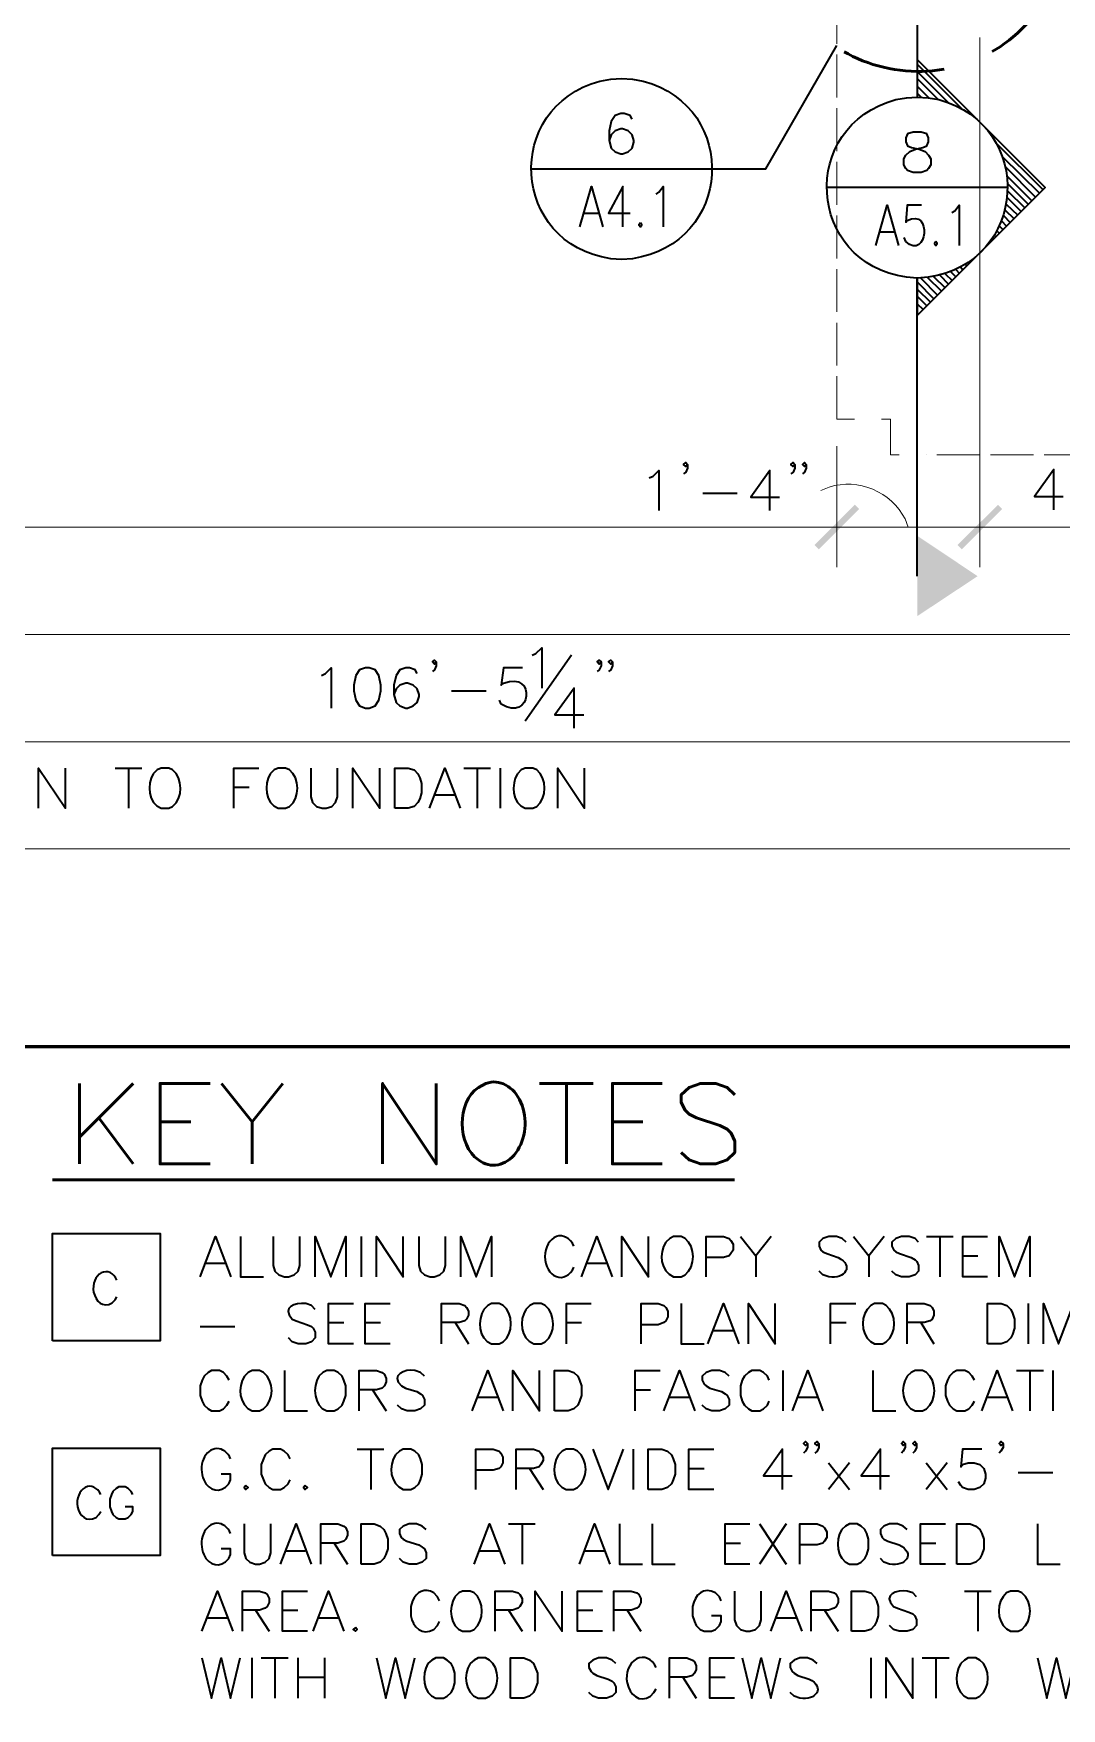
# Model space of a CAD drawing. Header units: inches. Extents: x 5 to 516, y -193 to 129.
# Drawn here: x 212.92 to 222.5, y 21.8 to 37.41 of the extents above; entities that cross this region are included whole.
import ezdxf

# ---------------------------------------------------------------- set-up
doc = ezdxf.new("R2010")
doc.units = ezdxf.units.IN
doc.header["$MEASUREMENT"] = 0
doc.linetypes.add('PDF_IMPORT', pattern=[1, 0.8, -0.2])
doc.layers.add('PDF2_Geometry', color=7, linetype='Continuous')
doc.layers.add('PDF2_Solid Fills', color=7, linetype='Continuous')

msp = doc.modelspace()

# ---------------------------------------------------------------- hatches: boundary and pattern name
at = {"layer": 'PDF2_Solid Fills', "transparency": 33554559}
for points in [[(220.2420152, 32.6200825), (220.6020142, 32.9767469), (220.5753475, 33.0034136), (220.2186819, 32.6467492)], [(221.5753451, 32.6034152), (221.9520102, 32.9800801), (221.9120102, 33.0200801), (221.5353451, 32.6434152)]]:
    msp.add_hatch(color=256, dxfattribs=at).paths.add_polyline_path(points)

# ---------------------------------------------------------------- linework, layer by layer
at = {"layer": 'PDF2_Geometry', "lineweight": 35}
for points in [[(221.1586819, 42.4200833), (221.1586819, 36.8200827)], [(219.2486815, 36.1500802), (219.7486816, 36.1500802), (220.4086816, 37.3000804)], [(221.1586819, 37.1700829), (221.1586819, 36.8200828)], [(221.1586819, 35.1334141), (221.1586819, 34.7834141), (222.3520154, 35.9767475), (221.1586819, 37.170081)], [(221.1586819, 37.1267479), (221.5753486, 36.7100812)], [(221.1586819, 37.0600806), (221.448682, 36.7700805)], [(218.2020153, 36.9700799), (218.3020153, 36.9867465), (218.4020153, 36.9934132), (218.5053487, 36.9867465), (218.6053487, 36.9700799)], [(221.1586819, 36.9934132), (221.3520153, 36.8000799)], [(221.1586819, 36.9234127), (221.268682, 36.8134126)], [(220.9586819, 36.7967468), (221.0586819, 36.8134135), (221.1586819, 36.8200801), (221.2620153, 36.8134135), (221.3620153, 36.7967468)], [(221.1586819, 36.8567487), (221.1953486, 36.820082)], [(218.5020113, 36.6134151), (218.4820113, 36.6500817), (218.4286779, 36.6667484), (218.3953446, 36.6667484), (218.3420113, 36.6500817), (218.3053446, 36.5934151), (218.2886779, 36.5067484), (218.2886779, 36.4167484), (218.3053446, 36.343415), (218.3420113, 36.3100817), (218.3953446, 36.2900817), (218.4120113, 36.2900817), (218.4653446, 36.3100817), (218.5020113, 36.343415), (218.5186779, 36.4000817), (218.5186779, 36.4167484), (218.5020113, 36.4700817), (218.4653446, 36.5067484), (218.4120113, 36.5234151), (218.3953446, 36.5234151), (218.3420113, 36.5067484), (218.3053446, 36.4700817), (218.2886779, 36.4167484)], [(221.8920126, 36.3934138), (222.3320127, 35.9567471)], [(221.9520102, 36.2667489), (222.2986769, 35.9234156)], [(217.5586789, 36.1500802), (219.2486791, 36.1500802)], [(221.9820124, 36.1700828), (222.2620124, 35.8867494)], [(221.9953452, 36.0867494), (222.2286785, 35.8534161)], [(218.015344, 35.6100818), (218.1220107, 35.9867485), (218.2286774, 35.6100818)], [(218.4153481, 35.61008), (218.4153481, 35.9867467), (218.2820148, 35.7367467), (218.4820148, 35.7367467)], [(218.7253457, 35.9167462), (218.7520124, 35.9334128), (218.7920124, 35.9867462), (218.7920124, 35.6100795)], [(222.0020115, 35.9767471), (220.3153447, 35.9767471)], [(222.0020115, 36.0134123), (222.1953449, 35.820079)], [(222.0020115, 35.9467484), (222.1620116, 35.7867483)], [(220.7720106, 35.4367487), (220.8786773, 35.8134154), (220.985344, 35.4367487)], [(221.1986803, 35.8134137), (221.065347, 35.8134137), (221.0520136, 35.6534136), (221.065347, 35.6700803)], [(221.4820123, 35.7434131), (221.508679, 35.7600798), (221.548679, 35.8134131), (221.548679, 35.4367464)], [(221.975346, 35.7700821), (222.0620126, 35.6867487)], [(221.9886788, 35.8234132), (222.0953454, 35.7200799)], [(221.9986817, 35.8834142), (222.1286818, 35.7534142)], [(218.0553492, 35.7367467), (218.1886825, 35.7367467)], [(221.9220148, 35.6200814), (221.9586815, 35.5834147)], [(221.9453506, 35.6667462), (221.9920172, 35.6167462)], [(221.9620132, 35.7167475), (222.0253465, 35.6500808)], [(220.8120158, 35.5634136), (220.9453491, 35.5634136)], [(221.0520136, 35.4734136), (221.0386803, 35.5100803)], [(221.8186823, 35.4534147), (221.8220156, 35.446748)], [(221.8486777, 35.4900799), (221.8586777, 35.4834132)], [(221.87535, 35.5300817), (221.8920167, 35.5167483)], [(221.9020156, 35.5734132), (221.9253489, 35.5500799)], [(218.5053487, 35.3134131), (218.4020153, 35.3067463), (218.3020153, 35.3134131)], [(221.6853476, 35.3167468), (221.6886809, 35.3134135)], [(221.7220161, 35.3467456), (221.7220161, 35.3500789)], [(221.7886801, 35.4167461), (221.7886801, 35.4134128)], [(221.3120158, 35.1467469), (221.4186825, 35.0434136)], [(221.3686768, 35.1600797), (221.4520101, 35.0767464)], [(221.4186782, 35.1734125), (221.4853448, 35.1100792)], [(221.4686795, 35.1934151), (221.5186795, 35.1434151)], [(221.5186809, 35.2134143), (221.5520142, 35.1767476)], [(221.5620159, 35.2367467), (221.5853492, 35.21008)], [(221.605344, 35.2600824), (221.6220107, 35.2467491)], [(221.6453492, 35.286748), (221.6553492, 35.2800814)], [(221.2620153, 35.14008), (221.1586819, 35.1334133), (221.0586819, 35.14008)], [(221.1586819, 32.3534151), (221.1586819, 35.1334154)], [(221.1586819, 35.0967456), (221.3153486, 34.9400789)], [(221.1586819, 35.0300816), (221.2820153, 34.9067483)], [(221.1920139, 35.1334141), (221.3486806, 34.9734141)], [(221.2520115, 35.1400805), (221.3853448, 35.0100805)], [(221.1586819, 34.9634143), (221.248682, 34.8734143)], [(221.1586819, 34.8934137), (221.2153486, 34.8400804)], [(218.6620116, 33.2700819), (218.6986782, 33.2867485), (218.7520116, 33.3400819), (218.7520116, 32.9667485)], [(219.0186807, 33.3934136), (219.002014, 33.3767469), (218.982014, 33.3934136), (219.002014, 33.4134136), (219.0186807, 33.3934136), (219.0186807, 33.3600803), (219.002014, 33.3234136), (218.982014, 33.3067469)], [(219.7853433, 32.9667457), (219.7853433, 33.340079), (219.6086767, 33.090079), (219.8753434, 33.090079)], [(220.0186808, 33.3934136), (220.0020141, 33.3767469), (219.9820141, 33.3934136), (220.0020141, 33.4134136), (220.0186808, 33.3934136), (220.0186808, 33.3600803), (220.0020141, 33.3234136), (219.9820141, 33.3067469)], [(220.1253499, 33.3934136), (220.1086832, 33.3767469), (220.0886832, 33.3934136), (220.1086832, 33.4134136), (220.1253499, 33.3934136), (220.1253499, 33.3600803), (220.1086832, 33.3234136), (220.0886832, 33.3067469)], [(222.432011, 32.9734121), (222.432011, 33.3467454), (222.252011, 33.0967454), (222.5186777, 33.0967454)], [(219.1620116, 33.1267476), (219.4820116, 33.1267476)], [(216.6753442, 31.5534137), (216.6586775, 31.5334137), (216.6420108, 31.5534137), (216.6586775, 31.5700804), (216.6753442, 31.5534137), (216.6753442, 31.516747), (216.6586775, 31.4800804), (216.6420108, 31.4634137)], [(217.5053478, 31.0034157), (217.9353478, 31.6200824)], [(217.5686819, 31.6167479), (217.6053486, 31.6334145), (217.6586819, 31.6867479), (217.6586819, 31.3100812)], [(218.2120129, 31.5534137), (218.1953462, 31.5334137), (218.1753462, 31.5534137), (218.1953462, 31.5700804), (218.2120129, 31.5534137), (218.2120129, 31.516747), (218.1953462, 31.4800804), (218.1753462, 31.4634137)], [(218.318682, 31.5534137), (218.3020153, 31.5334137), (218.2820153, 31.5534137), (218.3020153, 31.5700804), (218.318682, 31.5534137), (218.318682, 31.516747), (218.3020153, 31.4800804), (218.2820153, 31.4634137)], [(215.6053436, 31.4267488), (215.6420102, 31.4467488), (215.6953436, 31.5000821), (215.6953436, 31.1234154)], [(216.4986813, 31.446748), (216.4786813, 31.4800813), (216.425348, 31.5000813), (216.3920146, 31.5000813), (216.335348, 31.4800813), (216.3020146, 31.426748), (216.2820146, 31.336748), (216.2820146, 31.2500813), (216.3020146, 31.176748), (216.335348, 31.1434146), (216.3920146, 31.1234146), (216.4086813, 31.1234146), (216.4620146, 31.1434146), (216.4986813, 31.176748), (216.515348, 31.2300813), (216.515348, 31.2500813), (216.4986813, 31.3034146), (216.4620146, 31.336748), (216.4086813, 31.356748), (216.3920146, 31.356748), (216.335348, 31.336748), (216.3020146, 31.3034146), (216.2820146, 31.2500813)], [(217.4786822, 31.5000792), (217.3020155, 31.5000792), (217.2820155, 31.3367458), (217.3020155, 31.3567458)], [(216.8186819, 31.2834145), (217.1420152, 31.2834145)], [(217.9620129, 30.9367467), (217.9620129, 31.3100801), (217.7820128, 31.0600801), (218.0520129, 31.0600801)], [(217.2820155, 31.1600791), (217.2653488, 31.1967458)], [(212.9686788, 30.1900815), (212.9686788, 30.5634149), (213.2186789, 30.1900815), (213.2186789, 30.5634149)], [(213.6820103, 30.5634132), (213.9320104, 30.5634132)], [(213.8086786, 30.5634132), (213.8086786, 30.1900799)], [(214.2186833, 30.5467466), (214.1820166, 30.5634132), (214.1120166, 30.5634132), (214.0753499, 30.5467466), (214.0386833, 30.5100799)], [(214.7886795, 30.1900815), (214.7886795, 30.5634149), (215.0220129, 30.5634149)], [(215.3086763, 30.5467466), (215.2720097, 30.5634132), (215.2020096, 30.5634132), (215.165343, 30.5467466), (215.1286763, 30.5100799)], [(215.5053476, 30.5634132), (215.5053476, 30.2967465), (215.5220143, 30.2434132), (215.558681, 30.2067465), (215.6120143, 30.1900799), (215.648681, 30.1900799), (215.7020143, 30.2067465), (215.7353476, 30.2434132), (215.7553476, 30.2967465), (215.7553476, 30.5634132)], [(215.8986785, 30.1900815), (215.8986785, 30.5634149), (216.1486786, 30.1900815), (216.1486786, 30.5634149)], [(216.6120168, 30.1900815), (216.7553502, 30.5634149), (216.8986835, 30.1900815)], [(216.9320106, 30.5634132), (217.1820106, 30.5634132)], [(217.0586789, 30.5634132), (217.0586789, 30.1900799)], [(217.2720104, 30.5634132), (217.2720104, 30.1900799)], [(217.6120145, 30.5467466), (217.5753478, 30.5634132), (217.5053478, 30.5634132), (217.4686811, 30.5467466), (217.4320144, 30.5100799)], [(217.808679, 30.1900815), (217.808679, 30.5634149), (218.058679, 30.1900815), (218.058679, 30.5634149)], [(214.7886795, 30.386747), (214.9320129, 30.386747)], [(216.665348, 30.3134132), (216.845348, 30.3134132)], [(214.1120166, 30.1900799), (214.1820166, 30.1900799), (214.2186833, 30.2067465)], [(215.2020096, 30.1900799), (215.2720097, 30.1900799), (215.3086763, 30.2067465)], [(217.5053478, 30.1900799), (217.5753478, 30.1900799), (217.6120145, 30.2067465)], [(214.4753454, 25.8200792), (214.6186787, 26.1967459), (214.7620121, 25.8200792)], [(214.8520137, 26.1967476), (214.8520137, 25.8200809), (215.065347, 25.8200809)], [(215.1553449, 26.1967476), (215.1553449, 25.9267475), (215.1720115, 25.8734142), (215.2086782, 25.8400809), (215.2620116, 25.8200809), (215.2986782, 25.8200809), (215.3520116, 25.8400809), (215.3886782, 25.8734142), (215.4053449, 25.9267475), (215.4053449, 26.1967476)], [(215.5486758, 25.8200792), (215.5486758, 26.1967459), (215.6920091, 25.8200792), (215.8320092, 26.1967459), (215.8320092, 25.8200792)], [(215.9753455, 26.1967476), (215.9753455, 25.8200809)], [(216.1186764, 25.8200792), (216.1186764, 26.1967459), (216.3686764, 25.8200792), (216.3686764, 26.1967459)], [(216.5120141, 26.1967476), (216.5120141, 25.9267475), (216.5286808, 25.8734142), (216.5653474, 25.8400809), (216.6186808, 25.8200809), (216.6553474, 25.8200809), (216.7086808, 25.8400809), (216.7453474, 25.8734142), (216.7620141, 25.9267475), (216.7620141, 26.1967476)], [(216.905345, 25.8200792), (216.905345, 26.1967459), (217.0486784, 25.8200792), (217.1920117, 26.1967459), (217.1920117, 25.8200792)], [(218.0286836, 25.8200792), (218.1720169, 26.1967459), (218.3153503, 25.8200792)], [(218.4053451, 25.8200792), (218.4053451, 26.1967459), (218.6553452, 25.8200792), (218.6553452, 26.1967459)], [(218.9953493, 26.1767476), (218.9586826, 26.1967476), (218.8886826, 26.1967476), (218.8520159, 26.1767476), (218.8153492, 26.1434142)], [(219.1920138, 25.8200792), (219.1920138, 26.1967459), (219.3520138, 26.1967459), (219.4053471, 26.1767459), (219.4220138, 26.1600793), (219.4420138, 26.1234126), (219.4420138, 26.0700793), (219.4220138, 26.0367459), (219.4053471, 26.0167459), (219.3520138, 26.0000793), (219.1920138, 26.0000793)], [(219.5120143, 26.1967476), (219.6553477, 26.0167476), (219.6553477, 25.8200809)], [(219.7986761, 26.1967476), (219.6553428, 26.0167476)], [(220.495345, 26.143413), (220.4586784, 26.1767463), (220.405345, 26.1967464), (220.335345, 26.1967464), (220.2786783, 26.1767463), (220.245345, 26.143413), (220.245345, 26.1067463), (220.2620117, 26.0700797), (220.2786783, 26.053413), (220.315345, 26.0367463), (220.4220117, 26.0000797)], [(220.5653456, 26.1967476), (220.7086789, 26.0167476), (220.7086789, 25.8200809)], [(220.8520142, 26.1967476), (220.7086808, 26.0167476)], [(221.1720147, 26.143413), (221.1386814, 26.1767463), (221.0853481, 26.1967464), (221.0120147, 26.1967464), (220.9586814, 26.1767463), (220.9220147, 26.143413), (220.9220147, 26.1067463), (220.9420147, 26.0700797), (220.9586814, 26.053413), (220.9953481, 26.0367463), (221.1020147, 26.0000797), (221.1386814, 25.9800797), (221.1553481, 25.963413), (221.1720147, 25.9267463), (221.1720147, 25.873413), (221.1386814, 25.8400797), (221.0853481, 25.8200797), (221.0120147, 25.8200797), (220.9586814, 25.8400797), (220.9220147, 25.873413)], [(221.2453451, 26.1967476), (221.4953451, 26.1967476)], [(221.3686768, 26.1967476), (221.3686768, 25.8200809)], [(221.8153449, 25.8200792), (221.5853448, 25.8200792), (221.5853448, 26.1967459), (221.8153449, 26.1967459)], [(221.9220148, 25.8200792), (221.9220148, 26.1967459), (222.0653481, 25.8200792), (222.2086815, 26.1967459), (222.2086815, 25.8200792)], [(214.5286833, 25.9467476), (214.7086833, 25.9467476)], [(218.0853446, 25.9467476), (218.2620113, 25.9467476)], [(221.5853448, 26.0167464), (221.7253449, 26.0167464)], [(218.8886826, 25.8200809), (218.9586826, 25.8200809), (218.9953493, 25.8400809)], [(220.335345, 25.8200797), (220.2786783, 25.8400797), (220.245345, 25.873413)], [(213.6553464, 25.5767471), (213.6820131, 25.6067471), (213.6986797, 25.6334138)], [(215.5486758, 25.5167464), (215.5120091, 25.553413), (215.4586758, 25.5700797)], [(215.9053477, 25.1967475), (215.6720143, 25.1967475), (215.6720143, 25.5700809), (215.9053477, 25.5700809)], [(216.2453474, 25.1967475), (216.0120141, 25.1967475), (216.0120141, 25.5700809), (216.2453474, 25.5700809)], [(216.7253455, 25.1967475), (216.7253455, 25.5700809), (216.8886789, 25.5700809), (216.9420122, 25.5534142), (216.9586789, 25.5334142), (216.9753456, 25.5000808), (216.9753456, 25.4634142), (216.9586789, 25.4267475), (216.9420122, 25.4100808), (216.8886789, 25.3934142), (216.7253455, 25.3934142)], [(217.2986803, 25.5534126), (217.2620136, 25.5700792), (217.1920136, 25.5700792), (217.1553469, 25.5534126), (217.1186803, 25.5167459)], [(217.6920112, 25.5534126), (217.6553445, 25.5700792), (217.5853445, 25.5700792), (217.5486779, 25.5534126), (217.5120112, 25.5167459)], [(217.8886825, 25.1967475), (217.8886825, 25.5700809), (218.1186825, 25.5700809)], [(218.5853446, 25.1967475), (218.5853446, 25.5700809), (218.7453446, 25.5700809), (218.798678, 25.5534142), (218.8153446, 25.5334142), (218.8353446, 25.5000808), (218.8353446, 25.4467475), (218.8153446, 25.4100808), (218.798678, 25.3934142), (218.7453446, 25.3734142), (218.5853446, 25.3734142)], [(218.9586831, 25.5700792), (218.9586831, 25.1967459), (219.1720165, 25.1967459)], [(219.2086831, 25.1967475), (219.3520165, 25.5700809), (219.4953498, 25.1967475)], [(219.5853447, 25.1967475), (219.5853447, 25.5700809), (219.8353447, 25.1967475), (219.8353447, 25.5700809)], [(220.3520141, 25.1967475), (220.3520141, 25.5700809), (220.5853475, 25.5700809)], [(220.8686811, 25.5534126), (220.8353478, 25.5700792), (220.7620144, 25.5700792), (220.7253478, 25.5534126), (220.6920144, 25.5167459)], [(221.0653456, 25.1967475), (221.0653456, 25.5700809), (221.2253456, 25.5700809), (221.278679, 25.5534142), (221.298679, 25.5334142), (221.3153456, 25.5000808), (221.3153456, 25.4634142), (221.298679, 25.4267475), (221.278679, 25.4100808), (221.2253456, 25.3934142), (221.0653456, 25.3934142)], [(222.192014, 25.5700792), (222.192014, 25.1967459)], [(222.3353449, 25.1967475), (222.3353449, 25.5700809), (222.4753449, 25.1967475), (222.6186783, 25.5700809), (222.6186783, 25.1967475)], [(214.4753454, 25.3567478), (214.7986787, 25.3567478)], [(215.3320091, 25.4267464), (215.3686758, 25.4100797), (215.4753425, 25.373413), (215.5120091, 25.3567464), (215.5286758, 25.3400797), (215.5486758, 25.303413), (215.5486758, 25.2500797), (215.5120091, 25.213413), (215.4586758, 25.1967463), (215.3886758, 25.1967463), (215.3320091, 25.213413), (215.2986758, 25.2500797)], [(215.6720143, 25.393413), (215.8153476, 25.393413)], [(216.0120141, 25.393413), (216.1553474, 25.393413)], [(216.8520139, 25.393413), (216.9753472, 25.1967463)], [(217.8886825, 25.393413), (218.0286825, 25.393413)], [(219.2620143, 25.3200792), (219.4420143, 25.3200792)], [(220.3520141, 25.393413), (220.4953475, 25.393413)], [(221.1920139, 25.393413), (221.3153473, 25.1967463)], [(217.1920136, 25.1967459), (217.2620136, 25.1967459), (217.2986803, 25.2134125)], [(217.5853445, 25.1967459), (217.6553445, 25.1967459), (217.6920112, 25.2134125)], [(220.7620144, 25.1967459), (220.8353478, 25.1967459), (220.8686811, 25.2134125)], [(214.7453446, 24.8567477), (214.7253446, 24.8934144), (214.6920112, 24.9267477), (214.6553446, 24.9467477), (214.5820112, 24.9467477), (214.5486779, 24.9267477), (214.5120112, 24.8934144), (214.4953446, 24.8567477), (214.4753446, 24.8034144), (214.4753446, 24.7134144), (214.4953446, 24.6600811), (214.5120112, 24.6234144), (214.5486779, 24.590081), (214.5820112, 24.570081), (214.6553446, 24.570081), (214.6920112, 24.590081), (214.7253446, 24.6234144), (214.7453446, 24.6600811)], [(215.0653495, 24.9267475), (215.0286828, 24.9467475), (214.9586828, 24.9467475), (214.9220161, 24.9267475), (214.8886828, 24.8934141)], [(215.262014, 24.9467475), (215.262014, 24.5700808), (215.4753473, 24.5700808)], [(215.6553449, 24.5700808), (215.7253449, 24.5700808), (215.7620116, 24.5900808), (215.7986783, 24.6234141), (215.8153449, 24.6600808), (215.8320116, 24.7134141), (215.8320116, 24.8034141), (215.8153449, 24.8567475), (215.7986783, 24.8934141), (215.7620116, 24.9267475), (215.7253449, 24.9467475), (215.6553449, 24.9467475), (215.6186782, 24.9267475), (215.5820116, 24.8934141)], [(215.9586829, 24.5700791), (215.9586829, 24.9467458), (216.1186829, 24.9467458), (216.1720162, 24.9267458), (216.1920162, 24.9100792), (216.2086829, 24.8734125), (216.2086829, 24.8400792), (216.1920162, 24.8034125), (216.1720162, 24.7834125), (216.1186829, 24.7667458), (215.9586829, 24.7667458)], [(216.5653453, 24.8934129), (216.5286786, 24.9267462), (216.4753453, 24.9467463)], [(217.0120141, 24.5700791), (217.1553475, 24.9467458), (217.2986808, 24.5700791)], [(217.3886825, 24.5700791), (217.3886825, 24.9467458), (217.6386825, 24.5700791), (217.6386825, 24.9467458)], [(218.5286836, 24.5700791), (218.5286836, 24.9467458), (218.762017, 24.9467458)], [(218.7986761, 24.5700791), (218.9420094, 24.9467458), (219.0853428, 24.5700791)], [(219.4053452, 24.8934129), (219.3686785, 24.9267462), (219.3153452, 24.9467463), (219.2453452, 24.9467463), (219.1920119, 24.9267462), (219.1553452, 24.8934129), (219.1553452, 24.8567462), (219.1720119, 24.8200796), (219.1920119, 24.8034129), (219.2253452, 24.7834129), (219.3353452, 24.7500796), (219.3686785, 24.7300796), (219.3886785, 24.7134129), (219.4053452, 24.6767462), (219.4053452, 24.6234129), (219.3686785, 24.5900796), (219.3153452, 24.5700796), (219.2453452, 24.5700796), (219.1920119, 24.5900796), (219.1553452, 24.6234129)], [(219.7786837, 24.8567477), (219.7620171, 24.8934144), (219.7253504, 24.9267477), (219.6920171, 24.9467477), (219.6186837, 24.9467477), (219.5853504, 24.9267477), (219.5486837, 24.8934144), (219.5286837, 24.8567477), (219.512017, 24.8034144), (219.512017, 24.7134144), (219.5286837, 24.6600811), (219.5486837, 24.6234144), (219.5853504, 24.590081), (219.6186837, 24.570081), (219.6920171, 24.570081), (219.7253504, 24.590081), (219.7620171, 24.6234144), (219.7786837, 24.6600811)], [(219.9053453, 24.9467475), (219.9053453, 24.5700808)], [(219.995345, 24.5700791), (220.1386783, 24.9467458), (220.2786783, 24.5700791)], [(220.7453451, 24.9467475), (220.7453451, 24.5700808), (220.9586784, 24.5700808)], [(221.2453494, 24.9267475), (221.2086828, 24.9467475), (221.1386828, 24.9467475), (221.1020161, 24.9267475), (221.0653494, 24.8934141)], [(221.692014, 24.8567477), (221.672014, 24.8934144), (221.6386806, 24.9267477), (221.602014, 24.9467477), (221.5286806, 24.9467477), (221.4953473, 24.9267477), (221.4586806, 24.8934144), (221.4420139, 24.8567477), (221.4220139, 24.8034144), (221.4220139, 24.7134144), (221.4420139, 24.6600811), (221.4586806, 24.6234144), (221.4953473, 24.590081), (221.5286806, 24.570081), (221.602014, 24.570081), (221.6386806, 24.590081), (221.672014, 24.6234144), (221.692014, 24.6600811)], [(221.7620145, 24.5700791), (221.9053479, 24.9467458), (222.0486812, 24.5700791)], [(222.0853449, 24.9467475), (222.3353449, 24.9467475)], [(222.2086834, 24.9467475), (222.2086834, 24.5700808)], [(222.4220148, 24.9467475), (222.4220148, 24.5700808)], [(216.0820146, 24.7667463), (216.2086813, 24.5700796)], [(216.3520119, 24.8034129), (216.3886786, 24.7834129), (216.4953453, 24.7500796), (216.5286786, 24.7300796), (216.5486786, 24.7134129), (216.5653453, 24.6767462), (216.5653453, 24.6234129), (216.5286786, 24.5900796), (216.4753453, 24.5700796), (216.4053452, 24.5700796), (216.3520119, 24.5900796), (216.3153452, 24.6234129)], [(217.0653453, 24.6967475), (217.2453453, 24.6967475)], [(218.5286836, 24.7667463), (218.672017, 24.7667463)], [(218.852014, 24.6967475), (219.0286807, 24.6967475)], [(220.0486762, 24.6967475), (220.2253428, 24.6967475)], [(221.8153457, 24.6967475), (221.9953457, 24.6967475)], [(214.9586828, 24.5700808), (215.0286828, 24.5700808), (215.0653495, 24.5900808)], [(221.1386828, 24.5700808), (221.2086828, 24.5700808), (221.2453494, 24.5900808)], [(215.3153452, 24.1234137), (215.2953452, 24.1600803), (215.2586785, 24.1934137), (215.2253452, 24.2134137), (215.1520118, 24.2134137), (215.1186785, 24.1934137), (215.0820118, 24.1600803), (215.0653451, 24.1234137), (215.0453451, 24.0700803), (215.0453451, 23.9800803), (215.0653451, 23.926747), (215.0820118, 23.8900803), (215.1186785, 23.856747), (215.1520118, 23.836747), (215.2253452, 23.836747), (215.2586785, 23.856747), (215.2953452, 23.8900803), (215.3153452, 23.926747)], [(215.9386769, 24.2134134), (216.1886769, 24.2134134)], [(216.0653452, 24.2134134), (216.0653452, 23.8367467)], [(216.3686764, 23.8367467), (216.4386764, 23.8367467), (216.4753431, 23.8567467), (216.5120098, 23.89008), (216.5286764, 23.9267467), (216.5453431, 23.98008), (216.5453431, 24.0700801), (216.5286764, 24.1234134), (216.5120098, 24.1600801), (216.4753431, 24.1934134), (216.4386764, 24.2134134), (216.3686764, 24.2134134), (216.3320097, 24.1934134), (216.2953431, 24.1600801)], [(217.0453461, 23.8367468), (217.0453461, 24.2134135), (217.2053461, 24.2134135), (217.2620128, 24.1934135), (217.2786795, 24.1767468), (217.2953461, 24.1400801), (217.2953461, 24.0867468), (217.2786795, 24.0500801), (217.2620128, 24.0334135), (217.2053461, 24.0167468), (217.0453461, 24.0167468)], [(217.4220144, 23.8367468), (217.4220144, 24.2134135), (217.5820145, 24.2134135), (217.6353478, 24.1934135), (217.6520145, 24.1767468), (217.6720145, 24.1400801), (217.6720145, 24.1067468), (217.6520145, 24.0700801), (217.6353478, 24.0500801), (217.5820145, 24.0334135), (217.4220144, 24.0334135)], [(217.9920126, 24.1934134), (217.9553459, 24.2134134), (217.8853459, 24.2134134), (217.8486792, 24.1934134), (217.8153459, 24.1600801)], [(218.1353459, 24.2134134), (218.2786793, 23.8367467), (218.4220126, 24.2134134)], [(218.5120143, 24.2134134), (218.5120143, 23.8367467)], [(219.262017, 23.8367468), (219.0286837, 23.8367468), (219.0286837, 24.2134135), (219.262017, 24.2134135)], [(219.9020155, 23.8367467), (219.9020155, 24.2134134), (219.7253488, 23.9634134), (219.9920155, 23.9634134)], [(220.1353461, 24.2667463), (220.1186794, 24.2467463), (220.0986794, 24.2667463), (220.1186794, 24.2834129), (220.1353461, 24.2667463), (220.1353461, 24.2300796), (220.1186794, 24.1934129), (220.0986794, 24.1767463)], [(220.2420152, 24.2667463), (220.2253485, 24.2467463), (220.2053485, 24.2667463), (220.2253485, 24.2834129), (220.2420152, 24.2667463), (220.2420152, 24.2300796), (220.2253485, 24.1934129), (220.2053485, 24.1767463)], [(220.8153456, 23.8367467), (220.8153456, 24.2134134), (220.6353456, 23.9634134), (220.9020123, 23.9634134)], [(221.0453464, 24.2667463), (221.0286798, 24.2467463), (221.0120131, 24.2667463), (221.0286798, 24.2834129), (221.0453464, 24.2667463), (221.0453464, 24.2300796), (221.0286798, 24.1934129), (221.0120131, 24.1767463)], [(221.1520156, 24.2667463), (221.1353489, 24.2467463), (221.1186822, 24.2667463), (221.1353489, 24.2834129), (221.1520156, 24.2667463), (221.1520156, 24.2300796), (221.1353489, 24.1934129), (221.1186822, 24.1767463)], [(221.7620145, 24.2134134), (221.5820145, 24.2134134), (221.5653478, 24.0500801), (221.5820145, 24.0700801), (221.6353478, 24.0867467), (221.6886812, 24.0867467), (221.7420145, 24.0700801), (221.7786812, 24.0334134), (221.7953479, 23.98008), (221.7953479, 23.9434134), (221.7786812, 23.89008), (221.7420145, 23.8567467), (221.6886812, 23.8367467), (221.6353478, 23.8367467), (221.5820145, 23.8567467), (221.5653478, 23.8734134), (221.5453478, 23.91008)], [(221.9586834, 24.2667463), (221.9386834, 24.2467463), (221.9220167, 24.2667463), (221.9386834, 24.2834129), (221.9586834, 24.2667463), (221.9586834, 24.2300796), (221.9386834, 24.1934129), (221.9220167, 24.1767463)], [(220.3320149, 24.0867468), (220.5286816, 23.8367468)], [(220.5286838, 24.0867468), (220.3320171, 23.8367468)], [(221.4386774, 24.0867468), (221.2420107, 23.8367468)], [(221.2420153, 24.0867468), (221.438682, 23.8367468)], [(214.7420107, 23.8900803), (214.7586774, 23.926747), (214.7586774, 23.9800803), (214.6720107, 23.9800803)], [(217.5453462, 24.0334139), (217.6720128, 23.8367472)], [(219.0286837, 24.0334139), (219.172017, 24.0334139)], [(222.0986777, 23.9967454), (222.422011, 23.9967454)], [(213.848677, 23.7900803), (213.8320104, 23.8200803), (213.8053437, 23.846747), (213.7753437, 23.8634136), (213.718677, 23.8634136), (213.6920103, 23.846747), (213.6620103, 23.8200803), (213.648677, 23.7900803), (213.6320103, 23.746747), (213.6320103, 23.676747), (213.648677, 23.6334136), (213.6620103, 23.6034136), (213.6920103, 23.576747), (213.718677, 23.5634136), (213.7753437, 23.5634136), (213.8053437, 23.576747), (213.8320104, 23.6034136), (213.848677, 23.6334136), (213.848677, 23.676747), (213.7753437, 23.676747)], [(217.8853459, 23.8367467), (217.9553459, 23.8367467), (217.9920126, 23.8567467)], [(213.5053423, 23.576747), (213.532009, 23.6034136), (213.5486756, 23.6334136)], [(214.8853457, 23.5167462), (214.8853457, 23.2467462), (214.9020123, 23.1934128), (214.938679, 23.1600795), (214.9920123, 23.1400795), (215.028679, 23.1400795), (215.0820124, 23.1600795), (215.118679, 23.1934128), (215.1353457, 23.2467462), (215.1353457, 23.5167462)], [(215.2253454, 23.1400796), (215.3686788, 23.5167463), (215.5086788, 23.1400796)], [(215.5986772, 23.1400796), (215.5986772, 23.5167463), (215.7586772, 23.5167463), (215.8153438, 23.4967463), (215.8320105, 23.4800796), (215.8486772, 23.4434129), (215.8486772, 23.4100796), (215.8320105, 23.3734129), (215.8153438, 23.3567463), (215.7586772, 23.3367463), (215.5986772, 23.3367463)], [(216.5820146, 23.4634133), (216.545348, 23.4967467), (216.4920146, 23.5167467), (216.4220146, 23.5167467), (216.3686813, 23.4967467), (216.3320146, 23.4634133), (216.3320146, 23.4267467), (216.3486813, 23.39008), (216.3686813, 23.3734133), (216.4020146, 23.3567467), (216.5120146, 23.32008), (216.545348, 23.30008), (216.565348, 23.2834133), (216.5820146, 23.2467467), (216.5820146, 23.1934133), (216.545348, 23.16008), (216.4920146, 23.14008), (216.4220146, 23.14008), (216.3686813, 23.16008), (216.3320146, 23.1934133)], [(217.0286835, 23.1400796), (217.1720169, 23.5167463), (217.3153502, 23.1400796)], [(217.3486773, 23.5167462), (217.5986773, 23.5167462)], [(217.4753456, 23.5167462), (217.4753456, 23.1400795)], [(218.0120142, 23.1400796), (218.1520142, 23.5167463), (218.2953476, 23.1400796)], [(218.3853459, 23.5167462), (218.3853459, 23.1400795), (218.5986793, 23.1400795)], [(218.6886771, 23.5167462), (218.6886771, 23.1400795), (218.9020105, 23.1400795)], [(219.5986767, 23.1400796), (219.3686766, 23.1400796), (219.3686766, 23.5167463), (219.5986767, 23.5167463)], [(219.6886772, 23.5167462), (219.9386772, 23.1400795)], [(219.9386772, 23.5167462), (219.6886772, 23.1400795)], [(220.0653455, 23.1400796), (220.0653455, 23.5167463), (220.2253456, 23.5167463), (220.2786789, 23.4967463), (220.2953456, 23.4800796), (220.3153456, 23.4434129), (220.3153456, 23.3900796), (220.2953456, 23.3567463), (220.2786789, 23.3367463), (220.2253456, 23.3200796), (220.0653455, 23.3200796)], [(220.5286838, 23.1400795), (220.5986838, 23.1400795), (220.6353505, 23.1600795), (220.6720171, 23.1934128), (220.6886838, 23.2300795), (220.7053505, 23.2834129), (220.7053505, 23.3734129), (220.6886838, 23.4267462), (220.6720171, 23.4634129), (220.6353505, 23.4967462), (220.5986838, 23.5167462), (220.5286838, 23.5167462), (220.4920171, 23.4967462), (220.4553505, 23.4634129)], [(221.0653456, 23.4634133), (221.028679, 23.4967467), (220.9753456, 23.5167467), (220.9020123, 23.5167467), (220.8486789, 23.4967467), (220.8153456, 23.4634133), (220.8153456, 23.4267467), (220.8320123, 23.39008), (220.8486789, 23.3734133), (220.8853456, 23.3567467), (220.9920123, 23.32008)], [(221.4220107, 23.1400796), (221.1886773, 23.1400796), (221.1886773, 23.5167463), (221.4220107, 23.5167463)], [(222.2786839, 23.5167462), (222.2786839, 23.1400795), (222.4920173, 23.1400795)], [(214.7420107, 23.1934131), (214.7586774, 23.2300798), (214.7586774, 23.2834131), (214.6720107, 23.2834131)], [(215.7253455, 23.3367467), (215.8486788, 23.14008)], [(219.3686766, 23.3367467), (219.51201, 23.3367467)], [(221.1886773, 23.3367467), (221.3320107, 23.3367467)], [(215.2786834, 23.2667462), (215.4553501, 23.2667462)], [(217.0820147, 23.2667462), (217.2620147, 23.2667462)], [(218.0653454, 23.2667462), (218.2420121, 23.2667462)], [(220.9020123, 23.14008), (220.8486789, 23.16008), (220.8153456, 23.1934133)], [(214.4920147, 22.5167461), (214.6353481, 22.8900795), (214.7786814, 22.5167461)], [(214.8686763, 22.5167461), (214.8686763, 22.8900795), (215.0286763, 22.8900795), (215.0820096, 22.8734128), (215.0986763, 22.8567462), (215.1186763, 22.8200795), (215.1186763, 22.7834128), (215.0986763, 22.7467461), (215.0820096, 22.7300795), (215.0286763, 22.7134128), (214.8686763, 22.7134128)], [(215.4753482, 22.5167461), (215.2420148, 22.5167461), (215.2420148, 22.8900795), (215.4753482, 22.8900795)], [(215.5286834, 22.5167461), (215.6720167, 22.8900795), (215.8153501, 22.5167461)], [(216.7053464, 22.8000798), (216.6886797, 22.8367465), (216.652013, 22.8734132)], [(217.0286811, 22.8734129), (216.9920144, 22.8900796), (216.9220144, 22.8900796), (216.8853477, 22.8734129), (216.8486811, 22.8367462)], [(217.2253456, 22.5167461), (217.2253456, 22.8900795), (217.3853456, 22.8900795), (217.4386789, 22.8734128), (217.4553456, 22.8567462), (217.4753456, 22.8200795), (217.4753456, 22.7834128), (217.4553456, 22.7467461), (217.4386789, 22.7300795), (217.3853456, 22.7134128), (217.2253456, 22.7134128)], [(217.5986773, 22.5167461), (217.5986773, 22.8900795), (217.8486773, 22.5167461), (217.8486773, 22.8900795)], [(218.2253484, 22.5167461), (217.992015, 22.5167461), (217.992015, 22.8900795), (218.2253484, 22.8900795)], [(218.3320148, 22.5167461), (218.3320148, 22.8900795), (218.4920148, 22.8900795), (218.5453481, 22.8734128), (218.5653481, 22.8567462), (218.5820148, 22.8200795), (218.5820148, 22.7834128), (218.5653481, 22.7467461), (218.5453481, 22.7300795), (218.4920148, 22.7134128), (218.3320148, 22.7134128)], [(219.3320149, 22.8000798), (219.3153482, 22.8367465), (219.2786815, 22.8734132)], [(219.4553466, 22.8900796), (219.4553466, 22.6234129), (219.4753466, 22.5700795), (219.5120132, 22.5334129), (219.5653466, 22.5167462), (219.5986799, 22.5167462), (219.6520133, 22.5334129), (219.6886799, 22.5700795), (219.7053466, 22.6234129), (219.7053466, 22.8900796)], [(219.7953463, 22.5167461), (219.9386797, 22.8900795), (220.082013, 22.5167461)], [(220.1720147, 22.5167461), (220.1720147, 22.8900795), (220.3320147, 22.8900795), (220.385348, 22.8734128), (220.4020147, 22.8567462), (220.4220147, 22.8200795), (220.4220147, 22.7834128), (220.4020147, 22.7467461), (220.385348, 22.7300795), (220.3320147, 22.7134128), (220.1720147, 22.7134128)], [(221.1520156, 22.8367467), (221.1186822, 22.8734134), (221.0653489, 22.89008)], [(221.5986776, 22.8900796), (221.8486777, 22.8900796)], [(221.7253459, 22.8900796), (221.7253459, 22.5167462)], [(222.1353506, 22.8734129), (222.0986839, 22.8900796), (222.0286839, 22.8900796), (221.9920172, 22.8734129), (221.9586839, 22.8367462)], [(214.9920148, 22.7134133), (215.1186815, 22.5167466)], [(215.2420148, 22.7134133), (215.3853482, 22.7134133)], [(216.4553463, 22.8000798), (216.4386797, 22.7467465), (216.4386797, 22.6600798)], [(217.3486773, 22.7134133), (217.475344, 22.5167466)], [(217.992015, 22.7134133), (218.1353484, 22.7134133)], [(218.4553465, 22.7134133), (218.5820132, 22.5167466)], [(219.0653482, 22.7467465), (219.0653482, 22.6600798), (219.0820148, 22.6067465), (219.0986815, 22.5700798), (219.1353482, 22.5334131), (219.1720148, 22.5167465), (219.2420149, 22.5167465), (219.2786815, 22.5334131), (219.3153482, 22.5700798), (219.3320149, 22.6067465), (219.3320149, 22.6600798), (219.2420149, 22.6600798)], [(220.2953464, 22.7134133), (220.4220131, 22.5167466)], [(220.9386822, 22.7467467), (220.9753489, 22.73008), (221.0820155, 22.6934133), (221.1186822, 22.6767467), (221.1353489, 22.66008), (221.1520156, 22.6234133), (221.1520156, 22.57008), (221.1186822, 22.5334133), (221.0653489, 22.5167467), (220.9920155, 22.5167467), (220.9386822, 22.5334133), (220.9020155, 22.57008)], [(214.5453459, 22.6400795), (214.7253459, 22.6400795)], [(215.5820146, 22.6400795), (215.7586812, 22.6400795)], [(216.652013, 22.5334131), (216.6886797, 22.5700798), (216.7053464, 22.6067465)], [(216.9220144, 22.5167462), (216.9920144, 22.5167462), (217.0286811, 22.5334129)], [(219.8486775, 22.6400795), (220.0286775, 22.6400795)], [(222.0286839, 22.5167462), (222.0986839, 22.5167462), (222.1353506, 22.5334129)], [(214.4920147, 22.2667461), (214.5820148, 21.8900794), (214.6720148, 22.2667461), (214.7586814, 21.8900794), (214.8486814, 22.2667461)], [(214.9553462, 22.2667461), (214.9553462, 21.8900794)], [(215.045346, 22.2667461), (215.295346, 22.2667461)], [(215.1720143, 22.2667461), (215.1720143, 21.8900794)], [(215.3853457, 22.2667461), (215.3853457, 21.8900794)], [(215.6353457, 22.2667461), (215.6353457, 21.8900794)], [(216.1186764, 22.2667461), (216.2053431, 21.8900794), (216.2953431, 22.2667461), (216.3853431, 21.8900794), (216.4753431, 22.2667461)], [(216.6720144, 21.8900794), (216.7420144, 21.8900794), (216.7786811, 21.9100794), (216.8153477, 21.9434127), (216.8320144, 21.9800794), (216.8486811, 22.0334128), (216.8486811, 22.1234128), (216.8320144, 22.1767461), (216.8153477, 22.2134128), (216.7786811, 22.2467461), (216.7420144, 22.2667461), (216.6720144, 22.2667461), (216.6353477, 22.2467461), (216.598681, 22.2134128)], [(217.172012, 22.2467461), (217.1353453, 22.2667461), (217.0653453, 22.2667461), (217.0286786, 22.2467461), (216.992012, 22.2134128)], [(218.3486774, 22.2134132), (218.315344, 22.2467466), (218.2620107, 22.2667466), (218.1886774, 22.2667466), (218.135344, 22.2467466), (218.0986774, 22.2134132), (218.0986774, 22.1767466), (218.1186774, 22.1400799), (218.135344, 22.1234132), (218.1720107, 22.1034132), (218.2786774, 22.0700799), (218.315344, 22.0500799), (218.3320107, 22.0334132), (218.3486774, 21.9967466), (218.3486774, 21.9434132), (218.315344, 21.9100799), (218.2620107, 21.8900799), (218.1886774, 21.8900799), (218.135344, 21.9100799), (218.0986774, 21.9434132)], [(218.8486774, 21.8900795), (218.8486774, 22.2667462), (219.0120108, 22.2667462), (219.0653441, 22.2467462), (219.0820108, 22.2300795), (219.0986774, 22.1934128), (219.0986774, 22.1600795), (219.0820108, 22.1234128), (219.0653441, 22.1034128), (219.0120108, 22.0867462), (218.8486774, 22.0867462)], [(219.4553458, 21.8900795), (219.2253457, 21.8900795), (219.2253457, 22.2667462), (219.4553458, 22.2667462)], [(219.5286837, 22.2667461), (219.6186837, 21.8900794), (219.7053504, 22.2667461), (219.7953504, 21.8900794), (219.8853504, 22.2667461)], [(220.2253458, 22.2134132), (220.1886792, 22.2467466), (220.1353458, 22.2667466), (220.0653458, 22.2667466), (220.0120125, 22.2467466), (219.9753458, 22.2134132), (219.9753458, 22.1767466), (219.9920125, 22.1400799), (220.0120125, 22.1234132), (220.0453458, 22.1034132), (220.1520125, 22.0700799)], [(220.7253459, 22.2667461), (220.7253459, 21.8900794)], [(220.8686768, 21.8900795), (220.8686768, 22.2667462), (221.1186768, 21.8900795), (221.1186768, 22.2667462)], [(221.2053467, 22.2667461), (221.4553467, 22.2667461)], [(221.332015, 22.2667461), (221.332015, 21.8900794)], [(221.7420129, 22.2467461), (221.7053462, 22.2667461), (221.6353462, 22.2667461), (221.5986795, 22.2467461), (221.5653462, 22.2134128)], [(222.2786839, 22.2667461), (222.3686839, 21.8900794), (222.4586839, 22.2667461), (222.5453506, 21.8900794), (222.6353506, 22.2667461)], [(215.3853457, 22.0867466), (215.6353457, 22.0867466)], [(218.9753457, 22.0867466), (219.0986791, 21.8900799)], [(219.2253457, 22.0867466), (219.3686791, 22.0867466)], [(217.0653453, 21.8900794), (217.1353453, 21.8900794), (217.172012, 21.9100794)], [(218.6720124, 21.9100797), (218.7053457, 21.943413), (218.7253457, 21.9800797)], [(220.0653458, 21.8900799), (220.0120125, 21.9100799), (219.9753458, 21.9434132)], [(221.6353462, 21.8900794), (221.7053462, 21.8900794), (221.7420129, 21.9100794)]]:
    msp.add_lwpolyline(points, dxfattribs=at)
at = {"layer": 'PDF2_Geometry', "lineweight": 50}
msp.add_lwpolyline([(221.8586806, 37.2467464), (221.932014, 37.2900798, 0.1459936668), (222.442014, 37.9100798), (222.462014, 37.9700798)], format="xyb", dxfattribs=at)
at = {"layer": 'PDF2_Geometry', "linetype": 'PDF_IMPORT', "lineweight": 15, "ltscale": 0.5}
for points in [[(220.5753486, 33.8167467), (220.4086819, 33.8167467), (220.4086819, 37.816747)], [(226.2420157, 33.4834133), (221.2420153, 33.4834133)]]:
    msp.add_lwpolyline(points, dxfattribs=at)
at = {"layer": 'PDF2_Geometry', "lineweight": 15}
for points in [[(221.7420153, 32.560081), (221.7420153, 37.3767479), (221.7420153, 32.4367476)], [(220.9920153, 33.4834133), (220.9086819, 33.4834133), (220.9086819, 33.8167467), (220.8253486, 33.8167467)], [(220.4086819, 32.5600799), (220.4086819, 33.5667467), (220.4086819, 32.4367466)], [(220.3386819, 33.1834136), (220.2620152, 33.1534136)], [(193.2120109, 32.8100802), (220.4086802, 32.8100802)], [(220.4086819, 32.8100802), (220.7853486, 32.8100802)], [(220.7853434, 32.8100802), (221.3686768, 32.8100802)], [(221.0753486, 32.8100802), (221.0453486, 32.8867469)], [(221.368682, 32.8100802), (221.7420153, 32.8100802), (225.7420156, 32.8100802), (226.1186823, 32.8100802)], [(193.2120109, 31.8100801), (268.3686806, 31.8100801)], [(193.2120109, 30.8100801), (270.1820149, 30.8100801)], [(193.2120109, 29.81008), (271.0786824, 29.81008)]]:
    msp.add_lwpolyline(points, dxfattribs=at)
at = {"layer": 'PDF2_Geometry', "lineweight": 50}
for points in [[(220.4786824, 37.2434132), (220.5153491, 37.2234132)], [(221.3020158, 37.0667465), (221.4086825, 37.0800799)], [(213.3520136, 27.6234139), (213.3520136, 26.8734139)], [(213.8520136, 27.6234139), (213.3520136, 27.1234139)], [(214.5686803, 26.8734139), (214.1020136, 26.8734139), (214.1020136, 27.6234139), (214.5686803, 27.6234139)], [(214.675344, 27.6234139), (214.9586774, 27.2667472), (214.9586774, 26.8734139)], [(215.2453446, 27.6234139), (214.9586779, 27.2667472)], [(216.1753441, 26.8734139), (216.1753441, 27.6234139), (216.6753442, 26.8734139), (216.6753442, 27.6234139)], [(217.1386824, 27.6234139), (217.0686824, 27.5867473)], [(217.6386825, 27.6234139), (218.1386825, 27.6234139)], [(217.8886825, 27.6234139), (217.8886825, 26.8734139)], [(218.7820154, 26.8734139), (218.318682, 26.8734139), (218.318682, 27.6234139), (218.7820154, 27.6234139)], [(219.4586832, 27.5167465), (219.3886832, 27.5867465), (219.2820165, 27.6234132), (219.1386831, 27.6234132), (219.0320165, 27.5867465), (218.9586831, 27.5167465), (218.9586831, 27.4467465), (218.9953498, 27.3734132), (219.0320165, 27.3367465), (219.1020165, 27.3034132), (219.3186832, 27.2300798), (219.3886832, 27.1967465), (219.4253498, 27.1600798), (219.4586832, 27.0867465), (219.4586832, 26.9800798), (219.3886832, 26.9100798), (219.2820165, 26.8734131), (219.1386831, 26.8734131), (219.0320165, 26.9100798), (218.9586831, 26.9800798)], [(213.532013, 27.3034134), (213.8520131, 26.8734133)], [(214.1020136, 27.2667465), (214.3886803, 27.2667465)], [(218.318682, 27.2667465), (218.6020153, 27.2667465)], [(213.098677, 26.7234132), (219.455344, 26.7234132)]]:
    msp.add_lwpolyline(points, dxfattribs=at)
at = {"layer": 'PDF2_Geometry', "lineweight": 35}
for points in [[(221.1220134, 36.4934132), (221.06868, 36.4767465), (221.0520134, 36.4400798), (221.0520134, 36.4034132), (221.06868, 36.3667465), (221.1053467, 36.3500798), (221.17868, 36.3334131), (221.2320134, 36.3134131), (221.2653467, 36.2800798), (221.2853467, 36.2434131), (221.2853467, 36.1900798), (221.2653467, 36.1534131), (221.2486801, 36.1367465), (221.1953467, 36.1167465), (221.1220134, 36.1167465), (221.06868, 36.1367465), (221.0520134, 36.1534131), (221.0353467, 36.1900798), (221.0353467, 36.2434131), (221.0520134, 36.2800798), (221.08868, 36.3134131), (221.1420134, 36.3334131), (221.2120134, 36.3500798), (221.2486801, 36.3667465), (221.2653467, 36.4034132), (221.2653467, 36.4400798), (221.2486801, 36.4767465), (221.1953467, 36.4934132)], [(218.5786782, 35.646747), (218.5653449, 35.6300803), (218.5786782, 35.6100803), (218.5920115, 35.6300803)], [(221.332015, 35.4734139), (221.3186817, 35.4567472), (221.332015, 35.4367472), (221.3453484, 35.4567472)], [(216.0153439, 31.5000792), (215.9620105, 31.4800792), (215.9253439, 31.4267458), (215.9086772, 31.3367458), (215.9086772, 31.2834125), (215.9253439, 31.1967458), (215.9620105, 31.1434125), (216.0153439, 31.1234125), (216.0520105, 31.1234125), (216.1053439, 31.1434125), (216.1420105, 31.1967458), (216.1586772, 31.2834125), (216.1586772, 31.3367458), (216.1420105, 31.4267458), (216.1053439, 31.4800792), (216.0520105, 31.5000792)], [(216.2886797, 30.1900815), (216.2886797, 30.5634149), (216.4153463, 30.5634149), (216.4686797, 30.5467482), (216.5053463, 30.5100815), (216.522013, 30.4734149), (216.5386797, 30.4200815), (216.5386797, 30.3334148), (216.522013, 30.2767482), (216.5053463, 30.2434148), (216.4686797, 30.2067482), (216.4153463, 30.1900815)], [(213.098677, 25.2234131), (213.098677, 26.2234132), (214.1020103, 26.2234132), (214.1020103, 25.2234131)], [(221.8153457, 25.1967475), (221.8153457, 25.5700809), (221.9420124, 25.5700809), (221.9953457, 25.5534142), (222.0320124, 25.5167475), (222.048679, 25.4800808), (222.0653457, 25.4267475), (222.0653457, 25.3400808), (222.048679, 25.2834142), (222.0320124, 25.2500808), (221.9953457, 25.2134142), (221.9420124, 25.1967475)], [(217.7786836, 24.5700791), (217.7786836, 24.9467458), (217.9053503, 24.9467458), (217.9586836, 24.9267458), (217.9953503, 24.8934125), (218.0120169, 24.8567458), (218.0286836, 24.8034125), (218.0286836, 24.7134125), (218.0120169, 24.6600792), (217.9953503, 24.6234125), (217.9586836, 24.5900791), (217.9053503, 24.5700791)], [(213.098677, 23.2234129), (213.098677, 24.223413), (214.1020103, 24.223413), (214.1020103, 23.2234129)], [(218.6520154, 23.8367468), (218.6520154, 24.2134135), (218.778682, 24.2134135), (218.8320154, 24.1934135), (218.868682, 24.1600801), (218.8853487, 24.1234135), (218.9020154, 24.0700801), (218.9020154, 23.9800801), (218.8853487, 23.9267468), (218.868682, 23.8900801), (218.8320154, 23.8567468), (218.778682, 23.8367468)], [(214.9020151, 23.8734136), (214.8853484, 23.856747), (214.9020151, 23.836747), (214.9220151, 23.856747)], [(215.4553463, 23.8734136), (215.4386796, 23.856747), (215.4553463, 23.836747), (215.4753463, 23.856747)], [(215.9753455, 23.1400796), (215.9753455, 23.5167463), (216.0986788, 23.5167463), (216.1520122, 23.4967463), (216.1886788, 23.4634129), (216.2053455, 23.4267463), (216.2253455, 23.3734129), (216.2253455, 23.2834129), (216.2053455, 23.2300796), (216.1886788, 23.1934129), (216.1520122, 23.1600796), (216.0986788, 23.1400796)], [(221.5286839, 23.1400796), (221.5286839, 23.5167463), (221.6520172, 23.5167463), (221.7053506, 23.4967463), (221.7420172, 23.4634129), (221.7620172, 23.4267463), (221.7786839, 23.3734129), (221.7786839, 23.2834129), (221.7620172, 23.2300796), (221.7420172, 23.1934129), (221.7053506, 23.1600796), (221.6520172, 23.1400796)], [(220.5453464, 22.5167461), (220.5453464, 22.8900795), (220.6720131, 22.8900795), (220.7253464, 22.8734128), (220.7620131, 22.8367461), (220.7786797, 22.8000795), (220.7953464, 22.7467461), (220.7953464, 22.6600795), (220.7786797, 22.6067461), (220.7620131, 22.5700795), (220.7253464, 22.5334128), (220.6720131, 22.5167461)], [(215.9220143, 22.5500798), (215.9020143, 22.5334131), (215.9220143, 22.5167465), (215.938681, 22.5334131)], [(217.3686765, 21.8900795), (217.3686765, 22.2667462), (217.4920098, 22.2667462), (217.5453432, 22.2467462), (217.5820098, 22.2134128), (217.5986765, 22.1767462), (217.6186765, 22.1234128), (217.6186765, 22.0334128), (217.5986765, 21.9800795), (217.5820098, 21.9434128), (217.5453432, 21.9100795), (217.4920098, 21.8900795)]]:
    msp.add_lwpolyline(points, close=True, dxfattribs=at)
at = {"layer": 'PDF2_Geometry', "lineweight": 60}
msp.add_lwpolyline([(288.1186821, 27.9634137), (161.118672, 27.9634137), (161.118672, 5.4634119), (296.1186828, 5.4634119)], dxfattribs=at)
at = {"layer": 'PDF2_Geometry', "lineweight": 50}
msp.add_ellipse((217.2127626, 27.2490663), major_axis=(0.0063088, 0.3880564), ratio=0.7496680167, start_param=2.6452729775, end_param=6.5622852756, dxfattribs=at)
at = {"layer": 'PDF2_Geometry', "lineweight": 35}
for centre, major_axis, ratio, start_param, end_param in [((217.8334639, 26.0086285), (-0.0004267, 0.1936868), 0.7503995058, 5.2419556693, 10.4601358197), ((213.597516, 25.7093975), (-0.0028414, 0.1583836), 0.7467931978, 5.2334663713, 8.0482106197), ((214.6333326, 24.0258516), (-0.000525, 0.1930516), 0.7531074752, 5.2401397001, 8.3910171197), ((213.4475119, 23.7093974), (-0.0028414, 0.1583829), 0.7467931978, 5.2334663734, 8.0482106142), ((214.6333326, 23.3291844), (-0.000525, 0.1930517), 0.7531074752, 5.2401397016, 8.3910171182), ((218.5965646, 22.0853795), (0.0067034, 0.1863166), 0.7845470521, 5.2529281714, 8.1647555346)]:
    msp.add_ellipse(centre, major_axis=major_axis, ratio=ratio, start_param=start_param, end_param=end_param, dxfattribs=at)
at = {"layer": 'PDF2_Geometry', "lineweight": 50}
for points in [[(220.5153491, 37.2234132), (220.7410158, 37.096691), (221.0449603, 37.0389688), (221.3020158, 37.0667465)], [(217.0686824, 27.5867473), (216.8674046, 27.4515806), (216.8695158, 27.0456917), (217.0686824, 26.9100806)]]:
    msp.add_open_spline(points, degree=3, dxfattribs=at)
at = {"layer": 'PDF2_Geometry', "lineweight": 35}
for points in [[(218.3020153, 35.3134131), (217.3717375, 35.4516352), (217.2947375, 36.7210798), (218.2020153, 36.9700799)], [(218.6053487, 36.9700799), (219.5126265, 36.7210798), (219.4356265, 35.4516352), (218.5053487, 35.3134131)], [(221.0586819, 35.14008), (220.127904, 35.2733578), (220.0494041, 36.5506912), (220.9586819, 36.7967468)], [(221.3620153, 36.7967468), (222.266682, 36.5483023), (222.1889598, 35.2753578), (221.2620153, 35.14008)], [(221.065347, 35.6700803), (221.3030137, 35.792747), (221.2540692, 35.2923581), (221.0520136, 35.4734136)], [(217.3020155, 31.3567458), (217.6196822, 31.4752458), (217.5591266, 30.9803569), (217.2820155, 31.1600791)], [(214.0386833, 30.5100799), (213.978961, 30.4140799), (213.9868499, 30.229691), (214.1120166, 30.1900799)], [(214.2186833, 30.2067465), (214.3172389, 30.2765243), (214.3152389, 30.4765243), (214.2186833, 30.5467466)], [(215.1286763, 30.5100799), (215.0690096, 30.4140799), (215.076843, 30.229691), (215.2020096, 30.1900799)], [(215.3086763, 30.2067465), (215.4072319, 30.2765243), (215.4052319, 30.4765243), (215.3086763, 30.5467466)], [(217.4320144, 30.5100799), (217.3723478, 30.4140799), (217.3801811, 30.229691), (217.5053478, 30.1900799)], [(217.6120145, 30.2067465), (217.71057, 30.2765243), (217.70857, 30.4765799), (217.6120145, 30.5467466)], [(218.8153492, 26.1434142), (218.748127, 26.0404698), (218.7635715, 25.8695809), (218.8886826, 25.8200809)], [(218.9953493, 25.8400809), (219.0936826, 25.9140809), (219.0936826, 26.1027476), (218.9953493, 26.1767476)], [(220.4220117, 26.0000797), (220.5750117, 25.9235241), (220.4846784, 25.7951908), (220.335345, 25.8200797)], [(213.482013, 25.6767471), (213.5040686, 25.5929138), (213.5639575, 25.5258027), (213.6553464, 25.5767471)], [(215.4586758, 25.5700797), (215.3570091, 25.584913), (215.2327313, 25.5365241), (215.3320091, 25.4267464)], [(217.1186803, 25.5167459), (217.0590136, 25.4207459), (217.0667914, 25.236357), (217.1920136, 25.1967459)], [(217.2986803, 25.2134125), (217.3972358, 25.2831903), (217.3951803, 25.4832459), (217.2986803, 25.5534126)], [(217.5120112, 25.5167459), (217.4456779, 25.416857), (217.4599556, 25.2411903), (217.5853445, 25.1967459)], [(217.6920112, 25.2134125), (217.7917334, 25.2965792), (217.7891223, 25.4701903), (217.6920112, 25.5534126)], [(220.6920144, 25.5167459), (220.6215144, 25.422357), (220.6446255, 25.2330792), (220.7620144, 25.1967459)], [(220.8686811, 25.2134125), (220.9717367, 25.2944125), (220.9694589, 25.4719681), (220.8686811, 25.5534126)], [(214.8886828, 24.8934141), (214.818905, 24.7959141), (214.8382939, 24.6157474), (214.9586828, 24.5700808)], [(215.0653495, 24.5900808), (215.1676828, 24.6652474), (215.1676828, 24.8515808), (215.0653495, 24.9267475)], [(215.5820116, 24.8934141), (215.5212894, 24.7931919), (215.5306227, 24.6151363), (215.6553449, 24.5700808)], [(216.4753453, 24.9467463), (216.3837341, 24.9628574), (216.242123, 24.9046351), (216.3520119, 24.8034129)], [(221.0653494, 24.8934141), (220.9981272, 24.7904697), (221.0135716, 24.6195808), (221.1386828, 24.5700808)], [(221.2453494, 24.5900808), (221.3436828, 24.6640808), (221.3436828, 24.8527475), (221.2453494, 24.9267475)], [(216.2953431, 24.1600801), (216.2281208, 24.0571356), (216.2435653, 23.8862467), (216.3686764, 23.8367467)], [(217.8153459, 24.1600801), (217.7455681, 24.0625801), (217.764957, 23.8824134), (217.8853459, 23.8367467)], [(217.9920126, 23.8567467), (218.0943459, 23.9319134), (218.0943459, 24.1182467), (217.9920126, 24.1934134)], [(214.5086773, 23.926747), (214.5576773, 23.8231359), (214.6620662, 23.7929692), (214.7420107, 23.8900803)], [(213.332009, 23.676747), (213.3526201, 23.5899136), (213.4151756, 23.5273581), (213.5053423, 23.576747)], [(220.4553505, 23.4634129), (220.3946282, 23.3631906), (220.4039616, 23.1851351), (220.5286838, 23.1400795)], [(220.9920123, 23.32008), (221.1475123, 23.2415244), (221.0514012, 23.1139133), (220.9020123, 23.14008)], [(214.5086773, 23.2300798), (214.5576218, 23.1264687), (214.6620662, 23.096302), (214.7420107, 23.1934131)], [(216.652013, 22.8734132), (216.5732352, 22.9265798), (216.4869019, 22.8798576), (216.4553463, 22.8000798)], [(216.8486811, 22.8367462), (216.7861811, 22.7396351), (216.8027922, 22.5508017), (216.9220144, 22.5167462)], [(217.0286811, 22.5334129), (217.12607, 22.6050795), (217.12607, 22.8017462), (217.0286811, 22.8734129)], [(219.2786815, 22.8734132), (219.1687371, 22.9348021), (219.0842371, 22.858302), (219.0653482, 22.7467465)], [(221.0653489, 22.89008), (220.96896, 22.9051356), (220.82996, 22.8568578), (220.9386822, 22.7467467)], [(221.9586839, 22.8367462), (221.8872395, 22.7427462), (221.913795, 22.5514684), (222.0286839, 22.5167462)], [(222.1353506, 22.5334129), (222.2369062, 22.6151906), (222.2369062, 22.7916351), (222.1353506, 22.8734129)], [(216.4386797, 22.6600798), (216.4557352, 22.5574687), (216.5475686, 22.4666353), (216.652013, 22.5334131)], [(216.598681, 22.2134128), (216.5379588, 22.1131905), (216.5472921, 21.935135), (216.6720144, 21.8900794)], [(216.992012, 22.2134128), (216.9247897, 22.1104683), (216.9401786, 21.9395794), (217.0653453, 21.8900794)], [(217.172012, 21.9100794), (217.2703453, 21.9840239), (217.2703453, 22.1728017), (217.172012, 22.2467461)], [(221.5653462, 22.2134128), (221.4955684, 22.1159128), (221.5149573, 21.9357461), (221.6353462, 21.8900794)], [(221.7420129, 21.9100794), (221.8443462, 21.9852461), (221.8443462, 22.1715794), (221.7420129, 22.2467461)], [(218.4553457, 22.033413), (218.476179, 21.9294686), (218.5707346, 21.837913), (218.6720124, 21.9100797)], [(220.1520125, 22.0700799), (220.3050125, 21.9935243), (220.2146792, 21.865191), (220.0653458, 21.8900799)]]:
    msp.add_open_spline(points, degree=3, dxfattribs=at)
at = {"layer": 'PDF2_Geometry', "lineweight": 15}
msp.add_open_spline([(221.0453486, 32.8867469), (220.9204041, 33.1406358), (220.6070708, 33.2711914), (220.3386819, 33.1834136)], degree=3, dxfattribs=at)
at = {"layer": 'PDF2_Solid Fills', "lineweight": 35, "transparency": 33554559}
for points in [[(220.20201, 32.6434135), (220.2420101, 32.6034135), (220.5786767, 33.0200802)], [(220.2420152, 32.6034152), (220.5786819, 33.0200819), (220.6186819, 32.9800819)], [(221.5520129, 32.6467467), (221.5753462, 32.6200801), (221.9086796, 33.0034134)], [(221.5753486, 32.6200811), (221.908682, 33.0034145), (221.9353487, 32.9767478)], [(221.7220161, 32.3534151), (221.1586828, 31.9800818), (221.1586828, 32.7300818)]]:
    msp.add_solid(points, dxfattribs=at)

doc.saveas('drawing.dxf')
